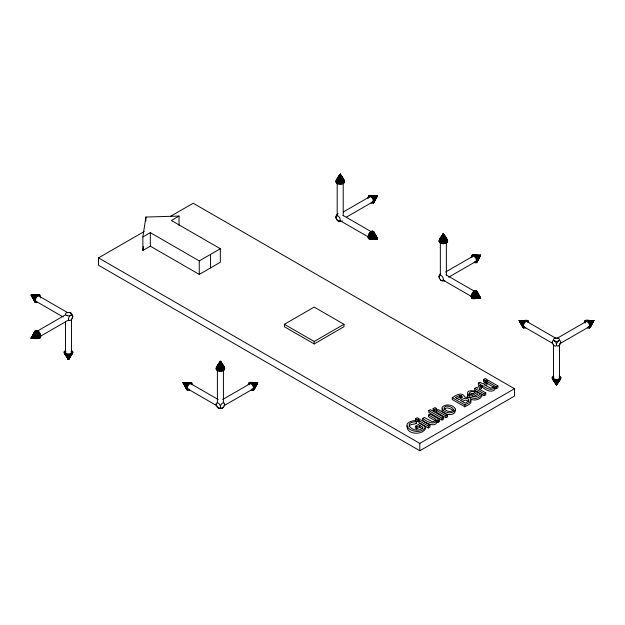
<?xml version="1.0" encoding="UTF-8"?>
<svg xmlns="http://www.w3.org/2000/svg" width="625" height="625" viewBox="0 0 625 625"><rect width="100%" height="100%" fill="white"/><g stroke="black" fill="none" stroke-linecap="round" stroke-linejoin="round"><path stroke-width="0.94" d="M37.633 302.359C28.914 304.328 40.562 287.883 40.633 297.969M189.562 390.07C181.969 392.094 190.617 377.109 192.664 384.695M367.953 236.852L369.5 232.852L371.055 231.469L372.609 231.055L373.742 231.711L377.438 238.742C374.867 237.797 368.203 241.469 367.953 236.852L377.438 238.742L373.742 231.711M374.055 234.25L374.055 232.398M471.094 296.398L472.648 292.398L474.203 291.023L475.758 290.609L476.891 291.266L480.586 298.289C478.016 297.352 471.352 301.023 471.094 296.398L480.586 298.289L476.891 291.266M525.664 327.906C518.07 329.922 526.727 314.938 528.766 322.523M219.273 371.125L220.414 361.305C223.555 364.867 227.93 371.18 220.414 371.211C212.891 371.18 217.266 364.867 220.414 361.305L224.648 368.016M339.07 184.07L340.203 174.25C343.352 177.82 347.727 184.125 340.203 184.156C332.688 184.125 337.055 177.82 340.203 174.25L344.445 180.961M442.211 243.617L443.352 233.805C446.5 237.367 450.867 243.68 443.352 243.703C435.828 243.68 440.203 237.367 443.352 233.805L447.594 240.516M553.414 375.961C549.531 378.492 556.047 382.43 556.516 385.125L556.719 383.344M34.531 332.602C34.516 328.922 39.109 330.75 39.828 333.125C43.562 339.656 35.914 339.023 31.25 338.078L34.945 331.055M248.156 384.695C248.414 380.07 255.078 383.742 257.648 382.805C255.547 384.555 255.391 392.164 251.258 390.07M253.953 389.828C255.234 386.938 252.859 382.82 249.711 382.484M371.055 203.016C379.773 204.992 368.133 188.547 368.055 198.633M471.094 257.188C471.352 252.57 478.016 256.242 480.586 255.297C478.484 257.055 478.336 264.664 474.203 262.57M476.891 262.328C478.172 259.438 475.797 255.32 472.648 254.984M584.266 322.523C584.516 317.906 591.18 321.578 593.75 320.633C591.648 322.391 591.5 330 587.367 327.906M590.055 327.664C591.336 324.766 588.961 320.656 585.812 320.32M179.039 216.07L171.391 220.484L220.328 248.742L220.328 262.25L199.258 274.414L150.32 246.164L142.875 250.461L142.875 236.945L145.875 217.047L179.039 216.07L179.039 225.719M142.875 250.461L143.445 246.672M437 419.867C434.906 426.477 425.703 420.859 422.711 418.383L422.711 420.227C425.461 423.312 437.82 428.859 437 419.867L438.055 420.477L439.648 419.555L439.648 421.398L438.055 422.32L437 421.711M71.586 350.414C75.469 352.945 68.953 356.883 68.484 359.578C68.016 356.883 61.5 352.945 65.383 350.414M552.273 378.414L556.516 385.125C556.984 382.43 563.5 378.492 559.617 375.961M218.219 370.867L220.414 361.305L224.805 368.672M338.008 183.812L340.203 174.25L344.594 181.617M441.156 243.367L443.352 233.805L447.742 241.172M552.125 377.758L556.516 385.125L556.914 383.383M64.242 352.867L68.484 359.578L69.617 354.656L71.586 354L72.727 352.867M220.031 362.945L220.414 361.305L224.211 367.406M552.711 379.023L556.516 385.125L557.648 380.203L559.617 379.547L560.758 378.414M469.102 393.68C469.789 391.188 473.375 391.086 475.219 392.32L470.203 395.219L469.102 393.68L469.102 395.516L470.242 393.992L472.773 393.375M64.094 352.211L68.484 359.578L69.414 356.828M217.305 370.469L220.414 361.305L224.648 369.328M337.102 183.414L340.203 174.25L344.008 180.352M440.242 242.961L443.352 233.805L447.156 239.906M552.273 377.102L556.516 385.125L557.445 382.375M408.922 426.844C409.719 422.711 417.234 425.742 416.492 421.656L414.461 420.484C394.438 424.523 419.82 438.648 425.461 426.773L419.938 423.586L415.352 426.234L415.352 428.078L416.836 428.93L419.75 427.242L422.203 428.656M64.68 353.477L68.484 359.578L70.68 354.406M219.68 363.031L220.414 361.305L224.211 369.945M339.109 176.836L340.203 174.25L344.445 182.273M441.891 237.25L443.352 233.805L447.594 241.828M555.375 382.531L556.516 385.125L558.711 379.953M64.242 351.555L68.484 359.578L69.625 356.984M216.609 369.945L220.414 361.305L221.875 364.75M336.398 182.891L340.203 174.25L344.008 182.891M439.547 242.438L443.352 233.805L447.156 242.438M553.414 379.547L554.32 379.953L556.516 385.125L558.039 381.672M467.594 394.406L467.43 396.539L468.672 397.961M373.742 202.781L377.438 195.75L369.5 195.43M66.961 356.125L68.484 359.578L70.602 355.562M71.453 353.961L72.727 351.555M216.172 369.328L220.414 361.305L223.516 370.469M335.961 182.273L340.203 174.25L341.305 176.836M439.109 241.828L443.352 233.805L444.086 235.523M555.586 382.375L556.516 385.125L558.211 381.914M559.062 380.312L560.758 377.102M34.633 331.734L31.25 338.078L39.188 338.398M254.258 389.148L257.648 382.805L250.461 382.562M374.055 202.094L377.438 195.75L370.25 195.508M477.203 261.641L480.586 255.297L473.398 255.055M590.367 326.977L593.75 320.633L586.562 320.391M407.219 425.773C405.664 434.312 422.023 435.836 425.461 428.617L425.461 426.773M65.383 354L66.289 354.406L68.484 359.578L71.586 354M337.547 179.031L340.203 174.25L343.312 183.414M554.32 379.953L555.383 380.203L556.516 385.125L559.617 379.547M35.438 330.594L31.25 338.078L39.828 338.195M253.461 390.289L257.648 382.805L249.062 382.688M373.25 203.234L377.438 195.75L368.859 195.633M476.398 262.789L480.586 255.297L472.008 255.18M589.562 328.125L593.75 320.633L585.172 320.516M67.555 356.828L68.484 359.578L72.875 352.211M216.016 368.672L220.414 361.305L222.609 370.867M335.812 181.617L340.203 174.25L340.586 175.891M438.961 241.172L443.352 233.805L446.453 242.961M557.648 380.203L556.516 380.289L556.516 385.125L560.906 377.758M34.062 333.383L31.25 338.078L38.438 338.32M254.367 388.281L257.648 382.805L251.258 382.898M374.164 201.227L377.438 195.75L371.055 195.852M477.305 260.773L480.586 255.297L474.203 255.398M590.469 326.109L593.75 320.633L587.367 320.734M66.289 354.406L67.352 354.656L68.484 359.578L72.289 353.477M216.172 368.016L220.414 361.305L221.547 371.125M335.961 180.961L340.203 174.25L342.398 183.812M439.109 240.516L443.352 233.805L443.727 235.445M556.516 385.125L560.32 379.023M36.078 330.398L31.25 338.078L40.32 337.742M252.813 390.484L253.781 388.953M255.227 386.641L257.648 382.805L252.062 383.484M374.539 200.359L377.438 195.75L371.992 195.953M477.688 259.914L480.586 255.297L475.008 255.984M590.852 325.242L593.75 320.633L584.68 320.977M36.828 330.469L31.25 338.078L40.633 337.055M375.766 198.031L377.438 195.75L375.562 195.953M255.969 385.086L257.648 382.805L252.813 384.281M478.352 258.344L480.586 255.297L475.758 256.773M592.078 322.914L593.75 320.633L590.938 320.945M473.07 396.812L478 393.969L478 392.125L471.422 395.922L475.625 396.859L478.875 395.414L480.078 393.531L481.82 394.539C472.844 406.562 457.375 386.391 477.133 391.625M32.945 335.836L31.25 338.078L33.109 337.852M374.055 200.234L377.438 195.75L371.859 196.438M254.258 387.289L257.648 382.805L253.461 385.219M477.203 259.789L480.586 255.297L476.398 257.719M590.367 325.125L593.75 320.633L588.172 321.32M479.422 389.695L481.445 388.289L481.445 386.453L479.781 385.492L478.141 386.742L477.711 388.25L476.297 387.438L474.703 388.359L474.703 390.203L484.188 395.68L485.781 394.758L485.781 392.914L479.047 389.031L479.852 387.359L481.445 386.453M37.633 330.812L31.25 338.078L40.734 336.188M256.367 384.258L257.648 382.805L256.203 383.875M32.484 336.93L31.25 338.078L40.633 335.203M373.742 199.195L377.438 195.75L372.609 197.227M253.953 386.25L257.648 382.805L256.336 384.016M476.891 258.742L480.586 255.297M590.055 324.078L593.75 320.633L591.852 321.016M38.438 331.398L31.25 338.078L40.32 334.156M485.609 382.07L486.93 382.828L483.992 384.531L490.562 388.07L492.5 387.633L493.57 386.664L495.008 387.492C491.383 391.664 485.727 387.82 482.398 385.453L481.32 386.07L479.992 385.305L481.07 384.688L478.344 383.109L478.344 384.953L480.391 386.133M336.398 180.352L337.102 179.828M216.609 367.406L220.414 361.305L220.414 371.211M439.547 239.906L443.352 233.805L445.547 243.367M39.188 332.188L31.25 338.078L39.828 333.125M170.391 216.406L193.211 203.227L514.492 388.719L514.492 396.086L419.812 450.75L98.531 265.258L98.531 257.891L144.18 231.531M142.875 236.945L150.32 232.648L199.258 260.906L220.328 248.742M37.82 330.812L65.727 314.703M39.984 336.516L68.734 319.914M343.336 211.961L369.555 196.828M373.25 198.164L377.438 195.75M346.344 217.172L372.562 202.039M284.391 324.281L314.18 307.086L343.969 324.281L343.969 326.742L314.18 343.938L284.391 326.742L284.391 324.281L314.18 341.484L343.969 324.281M222.695 399.5L249.758 383.883M445.641 272L472.695 256.375M224.016 405.688L252.766 389.094M448.648 277.211L475.703 261.586M428.781 410.57L430.375 409.648L443.586 417.281L443.586 419.117L441.992 420.039L428.781 412.414L428.781 410.57L441.992 418.195L443.586 417.281M415.484 418.805L417.297 417.758L418.953 418.711L418.836 422.461L428.32 427.938L429.914 427.016L429.914 425.172L420.43 419.695L417.141 421.609L415.484 420.648L415.484 418.805L417.141 419.766L418.953 418.711M447.562 414.984L445.969 415.906L436.484 410.43L436.484 412.273L445.969 417.75L447.562 416.828L447.562 414.984L438.078 409.508L434.781 411.422L433.125 410.461L433.125 408.617L434.945 407.57L436.602 408.523L436.602 410.367M452.266 397.664C455.414 395.68 461.125 391.68 464.227 395.898L464.297 396.586C464.219 398.156 469.938 395.891 470.914 398.945C472.047 402.352 466.703 403.375 464.914 404.969L452.266 397.664L452.266 399.508L464.914 406.812C466.703 405.219 472.047 404.195 470.914 400.781M486.938 379.461L485.125 380.516L485.125 382.352L483.469 381.398L483.469 379.555L485.281 378.508L486.938 379.461L486.938 381.305M478.344 383.109L479.945 382.188L482.672 383.766L488.414 380.445L497.898 385.922L497.898 387.766L496.305 388.688L486.82 383.211M557.109 338.312L585.859 321.711M433.125 408.617L434.781 409.578L436.602 408.523M415.352 426.234L416.836 427.086L419.75 425.398L423.023 427.289C416.781 435.781 399.398 422.477 416.492 421.656M422.711 418.383L424.305 417.461L432.133 421.625A1.734 1 0 0 0 433.734 421.469L434.859 420.773L435.648 419.086L428.57 415L428.57 416.844L435.648 420.93M428.57 415L430.164 414.078L439.648 419.555M589.562 323.055L593.75 320.633L588.922 322.109M495.008 387.492L495.008 389.336C491.383 393.508 485.727 389.664 482.398 387.289L481.32 387.914L481.32 386.07M485.461 385.523L486.93 384.672L486.82 381.367L496.305 386.844L497.898 385.922M559.273 344.016L588.875 326.922M418.836 420.617L428.32 426.094L429.914 425.172M474.703 388.359L484.188 393.836L485.781 392.914M98.531 257.891L419.812 443.383L514.492 388.719M457 398.438L459.625 397.305L461.594 397.695L461.594 395.852L459.625 395.461L455.383 397.523L459.086 399.664L462.516 397.203L461.594 395.852M462.398 401.211L465.812 400.039L468.797 401.422M369.5 239.055L377.438 238.742L373.25 231.258M472.648 298.609L480.586 298.289L476.398 290.805M67.352 354.656L69.617 354.656M34.945 302.117L31.25 295.086L39.188 294.773M527.219 320.32L519.281 320.633L522.977 327.664M186.867 389.828L183.18 382.805L191.109 382.484M370.25 238.984L377.438 238.742L374.164 233.266M34.633 301.43L31.25 295.086L38.438 294.844M526.469 320.391L519.281 320.633L522.664 326.977M186.562 389.148L183.18 382.805L190.359 382.562M368.859 238.859L377.438 238.742L372.609 231.055M35.438 302.578L31.25 295.086L39.828 294.969M472.008 298.414L480.586 298.289L477.203 291.945M527.859 320.516L519.281 320.633L523.469 328.125M187.367 390.289L183.18 382.805L191.758 382.688M476.938 298.234L480.586 298.289L475.758 290.609M34.531 300.562L31.25 295.086L37.633 295.188M525.664 320.734L519.281 320.633L522.562 326.109M186.453 388.281L183.18 382.805L189.562 382.898M368.367 238.398L377.438 238.742L371.859 231.133M471.516 297.953L480.586 298.289L475.008 290.68M34.148 299.695L31.25 295.086L37.602 295.328M528.352 320.977L519.281 320.633L522.18 325.242M555.383 380.203L556.516 380.289M368.055 237.719L377.438 238.742L375.75 236.5M471.203 297.266L480.586 298.289L478.328 295.297M522.094 320.945L519.281 320.633L520.953 322.914M32.922 297.367L31.25 295.086L33.125 295.289M374.648 238.398L377.438 238.742L371.055 231.469M476.867 297.836L480.586 298.289L474.203 291.023M524.859 321.32L519.281 320.633L522.664 325.125M34.633 299.578L31.25 295.086L36.828 295.773M186.078 387.414L183.18 382.805L188.758 383.484M521.18 321.016L519.281 320.633L521.195 322.812M478.977 297.797L480.586 298.289L473.398 291.609M524.109 322.109L519.281 320.633L522.977 324.078M34.945 298.531L31.25 295.086L36.078 296.562M185.406 385.844L183.18 382.805L188.008 384.281M368.055 235.859L377.438 238.742L370.25 232.055M471.203 295.414L480.586 298.289L472.648 292.398M470.883 399.234C474.586 400.867 479.531 399.859 481.82 396.383L481.82 394.539M368.367 234.82L377.438 238.742L369.5 232.852M471.516 294.367L480.586 298.289L472.008 293.344M342.961 215.367L370.867 231.477M446.109 274.914L474.859 291.516M527.172 321.711L555.922 338.312M368.859 233.789L377.438 238.742M523.469 323.055L519.281 320.633L520.586 321.852M339.953 220.578L368.703 237.172M443.102 280.125L471.852 296.727M524.156 326.922L552.914 343.523M483.469 379.555L485.125 380.516M39.141 296.164L67.891 312.766M191.062 383.883L218.125 399.5M31.25 295.086L35.438 297.508M186.562 387.289L183.18 382.805L187.367 385.219M36.125 301.375L63.188 317M188.055 389.094L216.805 405.688M183.18 382.805L186.867 386.25M453.375 411.141L451.328 409.18L447.914 407.992A3.039 1.75 0 0 0 445.75 408.266L444.578 408.945A3.055 1.766 0 0 0 444.062 409.758M455.305 410.328C455.297 416.648 443.672 415.422 441.969 410.32A5.344 3.086 0 0 1 442.336 408.969M444.484 243.617L443.352 233.805L443.352 243.703M341.344 184.07L340.203 174.25L340.203 184.156M559.523 344.555L559.523 377.758M553.508 344.555L553.508 377.758M496.305 386.844L496.305 388.688M484.188 393.836L484.188 395.68M482.398 385.453L482.398 387.289M464.914 404.969L464.914 406.812M460.648 395.484L460.648 397.328M459.625 395.461L459.625 397.305M446.359 243.125L446.359 275.344M445.969 415.906L445.969 417.75M441.992 418.195L441.992 420.039M440.344 243.125L440.344 275.344M438.055 420.477L438.055 422.32M434.781 409.578L434.781 411.422M428.32 426.094L428.32 427.938M419.75 425.398L419.75 427.242M419.812 443.383L419.812 450.75M417.141 419.766L417.141 421.609M416.836 427.086L416.836 428.93M416.352 421.742L416.352 423.578M343.211 182.594L343.211 215.797M337.195 183.57L337.195 215.797M314.18 341.484L314.18 343.938M223.422 370.625L223.422 402.852M217.398 370.625L217.398 402.852M210.547 254.383L210.547 267.898M199.258 260.906L199.258 274.414M150.32 232.648L150.32 246.164M145.875 217.047L145.875 220.906M71.492 319.008L71.492 352.211M68.484 354.742L68.484 359.578M65.477 321.938L65.477 352.211M249.203 384.664A3.008 1.734 60 0 1 252.766 385.617A3.008 1.734 60 0 1 251.812 389.18M223.32 407.203A3.008 1.734 0 0 1 220.016 408.477A3.008 1.734 0 0 1 217.398 406.758M189.008 389.18A3.008 1.734 -60 0 1 188.055 385.617A3.008 1.734 -60 0 1 191.617 384.664M524.602 327.062A3.008 1.734 -60 0 1 524.156 323.453A3.008 1.734 -60 0 1 527.508 322.023M585.523 322.023A3.008 1.734 60 0 1 589.055 323.797A3.008 1.734 60 0 1 587.914 327.008M585.242 323.094A3.008 1.734 60 0 1 585.312 322.5M559.125 376.883A3.008 1.734 0 0 1 556.516 379.492A3.008 1.734 0 0 1 553.906 376.883M439.719 278.172A3.008 1.734 -60 0 1 440.672 273.516M472.148 257.164A3.008 1.734 60 0 1 475.703 258.117A3.008 1.734 60 0 1 474.75 261.672M444.852 280.758A3.008 1.734 0 0 1 440.445 279.703M336.57 218.625A3.008 1.734 -60 0 1 336.109 216.211A3.008 1.734 -60 0 1 338.078 213.562M369.211 197.141A3.008 1.734 60 0 1 372.562 198.562A3.008 1.734 60 0 1 372.117 202.172M342.336 220.93A3.008 1.734 0 0 1 339.055 221.305A3.008 1.734 0 0 1 337.195 219.703M69.109 312.75A3.008 1.734 60 0 1 72.117 314.484A3.008 1.734 60 0 1 72.117 317.961M36.57 301.516A3.008 1.734 -60 0 1 36.125 297.906A3.008 1.734 -60 0 1 39.477 296.477M71.094 351.344A3.008 1.734 0 0 1 68.484 353.945A3.008 1.734 0 0 1 65.875 351.344M455.516 409.188C453.766 414.766 443.938 413.336 441.969 408.477A5.344 3.086 0 0 1 442.906 406.508C446.672 403.586 453.484 404.836 455.516 409.188M468.914 399.977L468.164 401.312L465.156 403.164L460.484 400.469C462.68 398.773 467.164 396.703 468.914 399.977M453.398 409.742C451.359 413.109 445.734 411.164 444.078 408.359A3.055 1.766 0 0 1 444.578 407.102L445.75 406.43A3.039 1.75 0 0 1 447.914 406.148C449.961 406.562 452.969 407.438 453.398 409.742M216.156 404.297A3.008 1.734 60 0 0 219.344 408.266A3.008 1.734 60 0 0 219.344 404.016A3.008 1.734 60 0 0 216.156 404.297M223.086 407.578A3.008 1.734 -60 0 0 224.039 402.922A3.008 1.734 -60 0 0 220.484 406.078A3.008 1.734 -60 0 0 223.086 407.578M559.195 345.414A3.008 1.734 -60 0 0 560.148 340.75A3.008 1.734 -60 0 0 556.586 343.906A3.008 1.734 -60 0 0 559.195 345.414M552.258 342.133A3.008 1.734 60 0 0 555.453 346.102A3.008 1.734 60 0 0 555.453 341.844A3.008 1.734 60 0 0 552.258 342.133M555.008 341.18A3.008 1.734 0 0 0 559.523 339.672A3.008 1.734 0 0 0 555.008 338.172A3.008 1.734 0 0 0 555.008 341.18M439.094 276.797A3.008 1.734 60 0 0 442.289 280.766A3.008 1.734 60 0 0 442.289 276.508A3.008 1.734 60 0 0 439.094 276.797M335.953 217.242A3.008 1.734 60 0 0 339.141 221.219A3.008 1.734 60 0 0 339.141 216.961A3.008 1.734 60 0 0 335.953 217.242M71.164 319.867A3.008 1.734 -60 0 0 72.117 315.203A3.008 1.734 -60 0 0 68.555 318.367A3.008 1.734 -60 0 0 71.164 319.867M66.977 315.633A3.008 1.734 0 0 0 71.492 314.125A3.008 1.734 0 0 0 66.977 312.625A3.008 1.734 0 0 0 66.977 315.633"/></g></svg>
